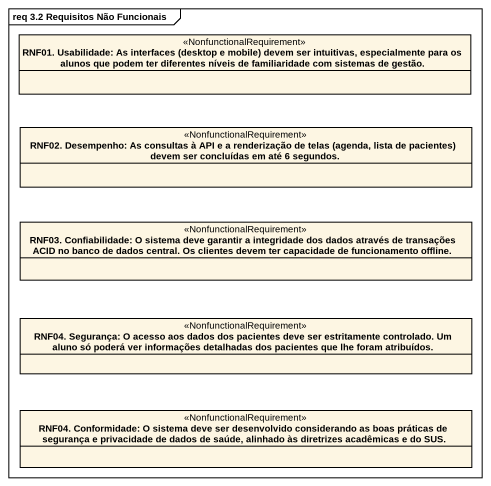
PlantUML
@startuml
mainframe req 3.2 Requisitos Não Funcionais
hide circle
hide empty members
class "RNF01. Usabilidade: As interfaces (desktop e mobile) devem ser intuitivas, especialmente para os alunos que podem ter diferentes níveis de familiaridade com sistemas de gestão." as RNF01_Usabilidade_As <<NonfunctionalRequirement>>
class "RNF02. Desempenho: As consultas à API e a renderização de telas (agenda, lista de pacientes) devem ser concluídas em até 6 segundos." as RNF02_Desempenho_As <<NonfunctionalRequirement>>
class "RNF03. Confiabilidade: O sistema deve garantir a integridade dos dados através de transações ACID no banco de dados central. Os clientes devem ter capacidade de funcionamento offline." as RNF03_Confiabilidade_O <<NonfunctionalRequirement>>
class "RNF04. Segurança: O acesso aos dados dos pacientes deve ser estritamente controlado. Um aluno só poderá ver informações detalhadas dos pacientes que lhe foram atribuídos." as RNF04_Segurança_O_acesso <<NonfunctionalRequirement>>
class "RNF04. Conformidade: O sistema deve ser desenvolvido considerando as boas práticas de segurança e privacidade de dados de saúde, alinhado às diretrizes acadêmicas e do SUS." as RNF04_Conformidade_O <<NonfunctionalRequirement>>
@enduml
